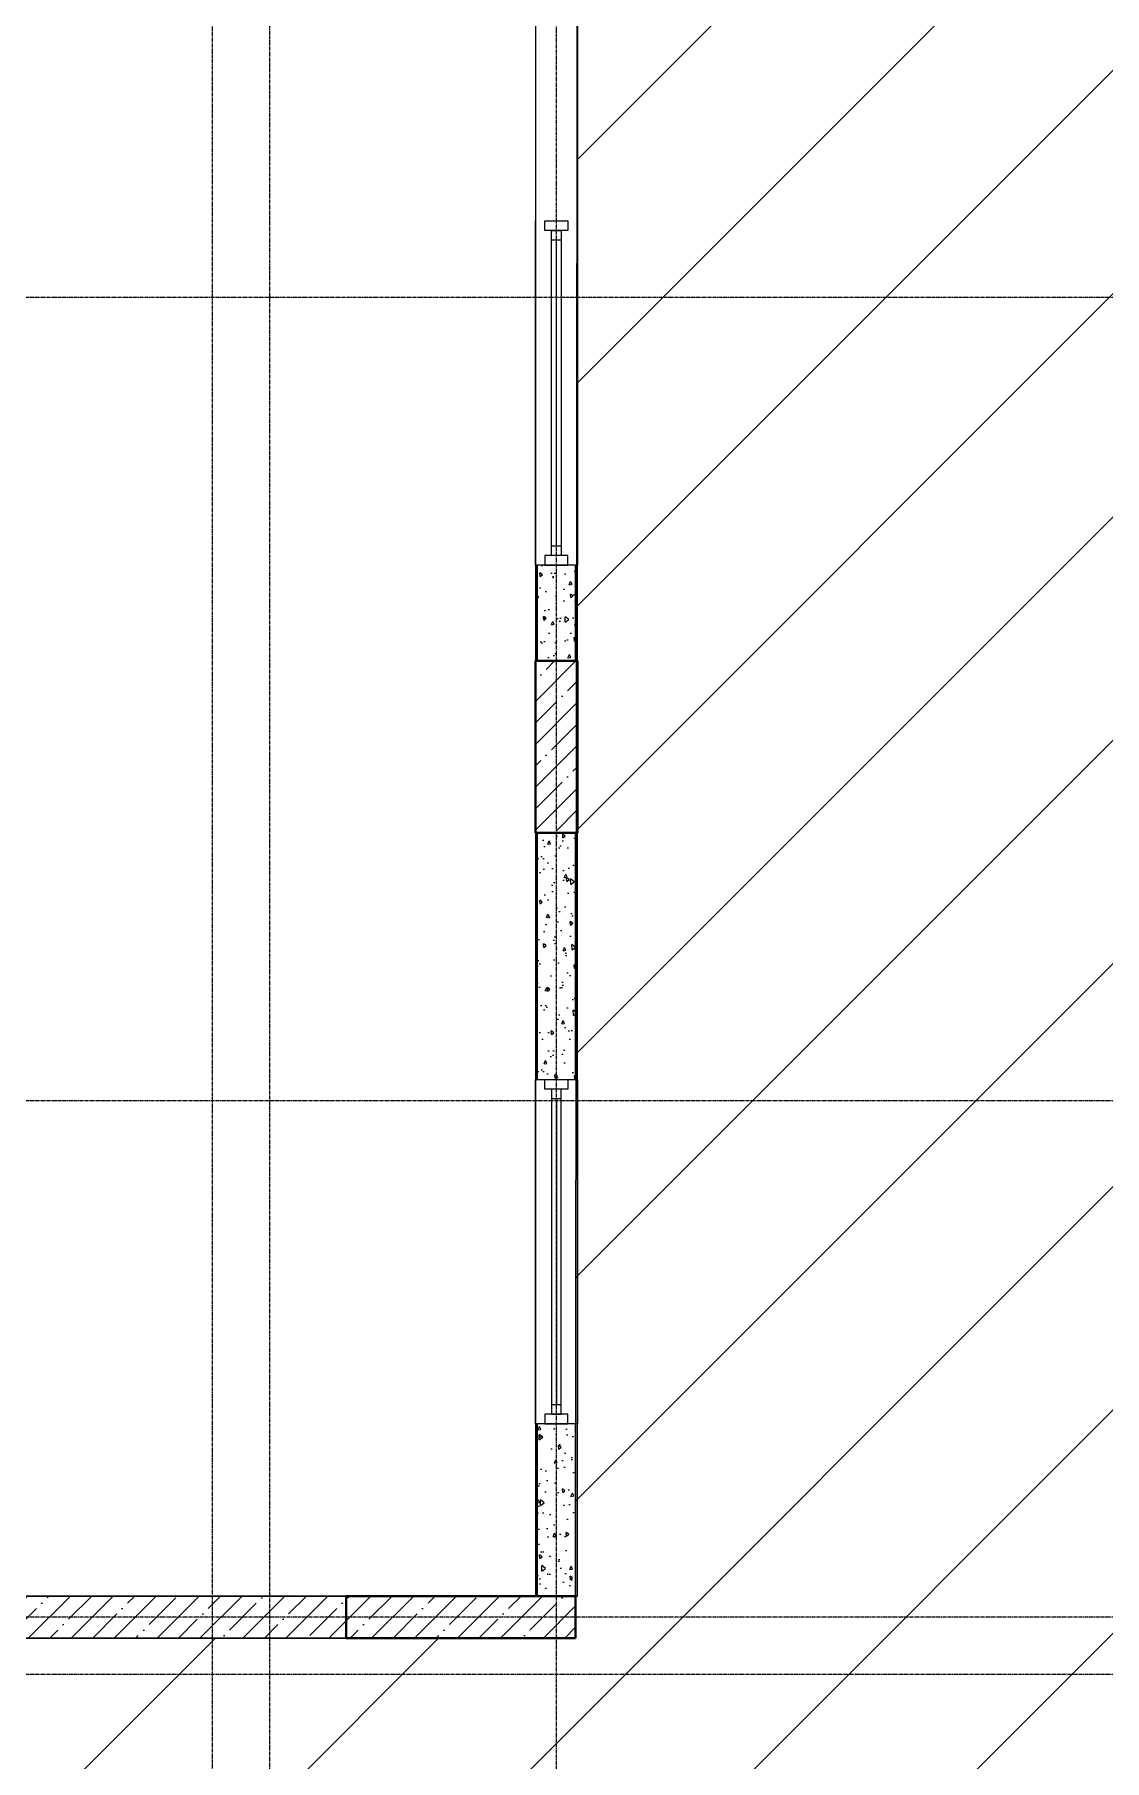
# Model space of a CAD drawing. Header units: millimetres. Extents: x -24360 to 609566, y -391049 to 148426.
# Drawn here: x 514124 to 519721, y -117152 to -108127 of the extents above; entities that cross this region are included whole.
import ezdxf

# ---------------------------------------------------------------- set-up
doc = ezdxf.new("R2010")
doc.units = ezdxf.units.MM
doc.linetypes.add('CENTER2', pattern=[28.575, 19.05, -3.175, 3.175, -3.175])
doc.linetypes.add('HIDDEN2', pattern=[4.7625, 3.175, -1.5875])
for name, color, linetype, lineweight in [('АР_Колонны', 70, 'Continuous', 30), ('АР_Окна', 4, 'Continuous', 5), ('АР_Стены ЖБ', 7, 'Continuous', 30), ('АР_Стены ПЕНОблок', 52, 'Continuous', 20), ('АР_Тонкая', 254, 'Continuous', 5), ('АР_Штриховка', 8, 'Continuous', 0), ('Потолок штриховка', 200, 'Continuous', 15)]:
    doc.layers.add(name, color=color, linetype=linetype, lineweight=lineweight)
for name, color, linetype, lineweight, true_color in [('АР_Оси_РД_100', 7, 'Continuous', 0, 0x525252), ('РД_Витраж_вн', 7, 'Continuous', 25, 0x148aff), ('РД_проем_инж перемыч_фахверк', 7, 'Continuous', 18, 0xff1f1f)]:
    doc.layers.add(name, color=color, linetype=linetype, lineweight=lineweight, true_color=true_color)
doc.layers.add('РД_Проем', color=230, linetype='Continuous', lineweight=0, plot=False)
pattern_1 = [(95, (509053.93, -143101.69), (140.09465, 117.5534), [19.05, -209.55]), (40, (509053.93, -143101.69), (-160.0185, 110.1767), [15.24, -167.6406]), (145.45144, (509065.6, -143091.89), (-19.9238, 227.7301), [16.19, -178.0902]), (91.1842, (509018.01, -143065.77), (221.4102, 161.9534), [28.575, -314.325]), (141.63556, (509036.46, -143052.27), (-7.0866, 342.8268), [24.285, -267.1356]), (36.18415, (509018, -143065.77), (-7.0866, 342.8268), [22.86, -251.4597]), (66, (509044.95, -143056.79), (179.52, 34.89515), [19.05, -209.55]), (11, (509044.95, -143056.79), (-86.5399, 173.9412), [15.24, -167.64]), (116.45145, (509059.91, -143053.88), (92.98005, 208.8363), [16.19, -178.0899]), (82.5, (509053.93, -143101.69), (-57.60547, 61.97341), [0, -165.608, 0, -170.18, 0, -168.275]), (52.5, (509053.93, -143101.69), (-23.58973, 118.087), [0, -97.028, 0, -161.798, 0, -64.135]), (12.5, (509013.88, -143141.74), (99.92786, 91.8262), [0, -63.5, 0, -198.12, 0, -262.89]), (2.5, (508995.92, -143159.7), (86.7639, 122.7224), [0, -82.55, 0, -131.572, 0, -186.69])]

msp = doc.modelspace()

# ---------------------------------------------------------------- hatches: boundary and pattern name
at = {"layer": 'АР_Штриховка', "linetype": 'Continuous', "lineweight": 0, "true_color": 0x000000}
h = msp.add_hatch(dxfattribs=at)
h.set_pattern_fill('AR-CONC', color=18, angle=-315, style=0)
h.set_pattern_definition(pattern_1)
h.paths.add_polyline_path([(516953.932, -107701.687), (516753.932, -107701.687), (516753.932, -108001.687), (516953.932, -108001.687)], flags=0)
h.paths.add_polyline_path([(516953.932, -110901.687), (516753.932, -110901.687), (516753.932, -111401.687), (516953.932, -111401.687)], flags=0)
at = {"layer": 'АР_Штриховка', "linetype": 'Continuous', "lineweight": 5, "true_color": 0x000000}
h = msp.add_hatch(dxfattribs=at)
h.set_pattern_fill('ANSI35', color=18, scale=25, style=0)
h.set_pattern_definition([(45, (509053.93, -143101.69), (-112.2532, 112.2532), []), (45, (509166.19, -143101.69), (-112.2532, 112.2532), [198.4375, -39.6875, 0, -39.6875])])
h.paths.add_polyline_path([(516743.932, -112301.687), (516963.932, -112301.687), (516963.932, -111401.687), (516743.932, -111401.687)], flags=0)
at = {"layer": 'АР_Штриховка', "linetype": 'Continuous', "lineweight": 0, "true_color": 0x000000}
h = msp.add_hatch(dxfattribs=at)
h.set_pattern_fill('AR-CONC', color=18, angle=-315, style=0)
h.set_pattern_definition(pattern_1)
h.paths.add_polyline_path([(516953.932, -112301.687), (516753.932, -112301.687), (516753.932, -113591.687), (516953.932, -113591.687)], flags=0)
h.paths.add_polyline_path([(516953.932, -115391.687), (516753.932, -115391.687), (516753.932, -116291.687), (516953.932, -116291.687)], flags=0)
at = {"layer": 'АР_Штриховка', "linetype": 'Continuous', "lineweight": 5, "true_color": 0x000000}
h = msp.add_hatch(dxfattribs=at)
h.set_pattern_fill('ANSI35', color=18, scale=25, style=0)
h.set_pattern_definition([(45, (509053.93, -143101.69), (-112.2532, 112.2532), []), (45, (509166.19, -143101.69), (-112.2532, 112.2532), [198.4375, -39.6875, 0, -39.6875])])
h.paths.add_polyline_path([(509173.932, -116291.692), (509173.932, -116511.692), (515753.932, -116511.687), (515753.932, -116291.687)], flags=0)
h = msp.add_hatch(dxfattribs=at)
h.set_pattern_fill('ANSI35', color=18, scale=25, style=0)
h.set_pattern_definition([(45, (509053.93, -143101.69), (-112.2532, 112.2532), []), (45, (509166.19, -143101.69), (-112.2532, 112.2532), [198.4375, -39.6875, 0, -39.6875])])
h.paths.add_polyline_path([(516953.932, -116511.687), (516953.932, -116291.687), (515753.932, -116291.687), (515753.932, -116511.687)], flags=0)
at = {"layer": 'Потолок штриховка'}
h = msp.add_hatch(dxfattribs=at)
h.set_pattern_fill('ANSI31', color=256, scale=260)
h.paths.add_polyline_path([(516953.932, -116511.687), (516963.932, -106921.687), (517683.935, -106921.685), (517693.932, -104421.687), (520673.939, -104421.694), (520673.933, -107021.687), (521243.932, -107021.687), (521243.932, -109181.176), (520373.899, -109181.31), (520373.899, -117701.687), (529253.932, -117701.684), (529253.932, -116801.687), (535853.932, -116851.687), (535853.932, -117101.687), (536553.932, -117101.687), (536553.932, -121401.687), (535853.932, -121401.687), (535853.932, -121691.687), (521253.932, -121691.687), (521243.932, -129481.687), (516853.932, -129481.687), (516963.932, -129481.687), (516963.932, -120191.687), (509173.932, -120191.687), (509173.932, -116511.692)])

# ---------------------------------------------------------------- linework, layer by layer
at = {"layer": 'АР_Колонны', "color": 18, "linetype": 'HIDDEN2', "lineweight": 25, "true_color": 0x000000}
for p, q in [((516743.932, -111401.687), (516963.932, -111401.687)), ((516743.932, -112301.687), (516743.932, -111401.687)), ((516963.932, -111401.687), (516963.932, -112301.687)), ((516963.932, -112301.687), (516743.932, -112301.687)), ((515753.932, -116291.687), (516953.932, -116291.687)), ((515753.932, -116511.687), (515753.932, -116291.687)), ((516953.932, -116291.687), (516953.932, -116511.687)), ((516953.932, -116511.687), (515753.932, -116511.687))]:
    msp.add_line(p, q, dxfattribs=at)
at = {"layer": 'АР_Колонны', "color": 18, "linetype": 'Continuous', "lineweight": 30, "true_color": 0x000000}
for p, q in [((516963.932, -111401.687), (516743.932, -111401.687)), ((516743.932, -111401.687), (516743.932, -112301.687)), ((516963.932, -112301.687), (516963.932, -111401.687)), ((516743.932, -112301.687), (516963.932, -112301.687)), ((515753.932, -116291.687), (515753.932, -116511.687)), ((516953.932, -116291.687), (515753.932, -116291.687)), ((516953.932, -116511.687), (516953.932, -116291.687)), ((515753.932, -116511.687), (516953.932, -116511.687))]:
    msp.add_line(p, q, dxfattribs=at)
at = {"layer": 'АР_Окна', "color": 18, "linetype": 'Continuous', "lineweight": 5, "true_color": 0x000000}
for p, q in [((516743.932, -110901.687), (516743.932, -109101.687)), ((516963.932, -110901.687), (516963.932, -109101.687)), ((516878.932, -109201.687), (516828.932, -109201.687)), ((516853.932, -110801.687), (516853.932, -109201.687)), ((516878.932, -110801.687), (516828.932, -110801.687)), ((516743.932, -113591.687), (516743.932, -115391.687)), ((516963.932, -113591.687), (516963.932, -115391.687)), ((516878.932, -113691.687), (516828.932, -113691.687)), ((516853.932, -113691.687), (516853.932, -115291.687)), ((516878.932, -115291.687), (516828.932, -115291.687))]:
    msp.add_line(p, q, dxfattribs=at)
for points in [[(516793.932, -109151.687), (516793.932, -109101.687), (516913.932, -109101.687), (516913.932, -109151.687)], [(516878.932, -110851.687), (516828.932, -110851.687), (516828.932, -109151.687), (516878.932, -109151.687)], [(516793.932, -110851.687), (516793.932, -110901.687), (516913.932, -110901.687), (516913.932, -110851.687)], [(516793.932, -113641.687), (516793.932, -113591.687), (516913.932, -113591.687), (516913.932, -113641.687)], [(516878.932, -113641.687), (516828.932, -113641.687), (516828.932, -115341.687), (516878.932, -115341.687)], [(516793.932, -115341.687), (516793.932, -115391.687), (516913.932, -115391.687), (516913.932, -115341.687)]]:
    msp.add_lwpolyline(points, close=True, dxfattribs=at)
at = {"layer": 'АР_Оси_РД_100', "linetype": 'CENTER2'}
for p, q in [((538608.933, -109501.687), (503098.975, -109501.687)), ((538608.933, -113701.687), (503098.975, -113701.687))]:
    msp.add_line(p, q, dxfattribs=at)
for points in [[(516853.933, -133315.052), (516853.933, -98701.687)], [(515053.933, -100201.687), (515053.933, -133354.611)], [(515353.933, -133355.882), (515353.933, -100201.687)], [(538608.933, -116401.687), (503598.975, -116401.687), (503098.975, -116251.687)], [(538608.933, -116701.687), (503598.975, -116701.687), (503098.975, -116851.687)]]:
    msp.add_lwpolyline(points, dxfattribs=at)
at = {"layer": 'АР_Стены ЖБ', "color": 18, "linetype": 'Continuous', "lineweight": 40, "true_color": 0x000000}
for p, q in [((516963.932, -111401.687), (516743.932, -111401.687)), ((516743.932, -111401.687), (516743.932, -112301.687)), ((516963.932, -112301.687), (516963.932, -111401.687)), ((516743.932, -112301.687), (516963.932, -112301.687)), ((516953.932, -116291.687), (515753.932, -116291.687)), ((515753.932, -116291.687), (515753.932, -116511.687)), ((516953.932, -116511.687), (516953.932, -116291.687)), ((515753.932, -116511.687), (516953.932, -116511.687))]:
    msp.add_line(p, q, dxfattribs=at)
at = {"layer": 'АР_Стены ЖБ', "color": 18, "linetype": 'Continuous', "lineweight": 30, "true_color": 0x000000}
for p, q in [((515753.932, -116291.687), (509173.932, -116291.692)), ((515753.932, -116511.687), (515753.932, -116291.687)), ((509173.932, -116511.692), (515753.932, -116511.687))]:
    msp.add_line(p, q, dxfattribs=at)
at = {"layer": 'АР_Стены ПЕНОблок', "color": 18, "linetype": 'Continuous', "lineweight": 20, "true_color": 0x000000}
for p, q in [((516953.932, -110901.687), (516753.932, -110901.687)), ((516753.932, -110901.687), (516753.932, -111401.687)), ((516953.932, -111401.687), (516953.932, -110901.687)), ((516753.932, -111401.687), (516953.932, -111401.687)), ((516953.932, -112301.687), (516753.932, -112301.687)), ((516753.932, -112301.687), (516753.932, -113591.687)), ((516953.932, -113591.687), (516953.932, -112301.687)), ((516753.932, -113591.687), (516953.932, -113591.687)), ((516953.932, -115391.687), (516753.932, -115391.687)), ((516753.932, -115391.687), (516753.932, -116291.687)), ((516953.932, -116291.687), (516953.932, -115391.687)), ((516753.932, -116291.687), (516953.932, -116291.687))]:
    msp.add_line(p, q, dxfattribs=at)
at = {"layer": 'АР_Тонкая', "color": 18, "linetype": 'Continuous', "lineweight": 0, "true_color": 0x000000}
for p, q in [((516753.932, -110901.687), (516743.932, -110901.687)), ((516743.932, -110901.687), (516743.932, -111401.687)), ((516753.932, -111401.687), (516753.932, -110901.687)), ((516963.932, -110901.687), (516953.932, -110901.687)), ((516953.932, -110901.687), (516953.932, -111401.687)), ((516963.932, -111401.687), (516963.932, -110901.687)), ((516743.932, -111401.687), (516753.932, -111401.687)), ((516953.932, -111401.687), (516963.932, -111401.687)), ((516753.932, -112301.687), (516743.932, -112301.687)), ((516743.932, -112301.687), (516743.932, -113591.687)), ((516753.932, -113591.687), (516753.932, -112301.687)), ((516963.932, -112301.687), (516953.932, -112301.687)), ((516953.932, -112301.687), (516953.932, -113591.687)), ((516963.932, -113591.687), (516963.932, -112301.687)), ((516743.932, -113591.687), (516753.932, -113591.687)), ((516953.932, -113591.687), (516963.932, -113591.687)), ((516753.932, -115391.687), (516743.932, -115391.687)), ((516743.932, -115391.687), (516743.932, -116291.687)), ((516753.932, -116291.687), (516753.932, -115391.687)), ((516963.932, -115391.687), (516953.932, -115391.687)), ((516953.932, -115391.687), (516953.932, -116291.687)), ((516963.932, -116291.687), (516963.932, -115391.687)), ((516743.932, -116291.687), (516753.932, -116291.687)), ((516953.932, -116291.687), (516963.932, -116291.687))]:
    msp.add_line(p, q, dxfattribs=at)
at = {"layer": 'Потолок штриховка'}
msp.add_lwpolyline([(521243.932, -129481.687), (516853.932, -129481.687), (516963.932, -129481.687), (516963.932, -120191.687), (509173.932, -120191.687), (509173.932, -116511.692), (516953.932, -116511.687), (516963.932, -106921.687), (517683.935, -106921.685), (517693.932, -104421.687), (520673.939, -104421.694)], dxfattribs=at)
at = {"layer": 'РД_Витраж_вн', "color": 18, "linetype": 'Continuous', "lineweight": 25, "true_color": 0x000000}
for p, q in [((516743.932, -108001.687), (516743.932, -110901.687)), ((516963.932, -108001.687), (516963.932, -110901.687)), ((516743.932, -115391.687), (516743.932, -113591.687)), ((516963.932, -115391.687), (516963.932, -113591.687))]:
    msp.add_line(p, q, dxfattribs=at)
at = {"layer": 'РД_Проем', "color": 18, "linetype": 'Continuous', "lineweight": 0, "true_color": 0x000000}
for p, q in [((516743.932, -108001.687), (516743.932, -110901.687)), ((516963.932, -108001.687), (516963.932, -110901.687)), ((516743.932, -115391.687), (516743.932, -113591.687)), ((516963.932, -115391.687), (516963.932, -113591.687))]:
    msp.add_line(p, q, dxfattribs=at)
at = {"layer": 'РД_проем_инж перемыч_фахверк', "color": 18, "linetype": 'Continuous', "lineweight": 18, "true_color": 0x000000}
for p, q in [((516743.932, -108001.687), (516743.932, -110901.687)), ((516963.932, -108001.687), (516963.932, -110901.687)), ((516743.932, -113591.698), (516743.932, -115391.698)), ((516963.932, -113591.698), (516963.932, -115391.698))]:
    msp.add_line(p, q, dxfattribs=at)

doc.saveas('drawing.dxf')
